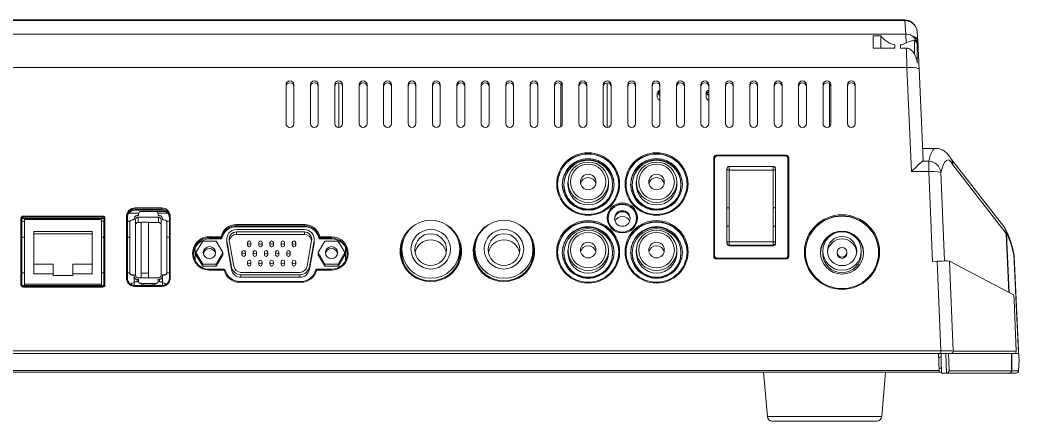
# Model space of a CAD drawing. Header units: millimetres. Extents: x 56 to 1167, y 133 to 726.
# Drawn here: x 962.5 to 1167.1, y 175.2 to 257.3 of the extents above; entities that cross this region are included whole.
import ezdxf

# ---------------------------------------------------------------- set-up
doc = ezdxf.new("R2010")
doc.units = ezdxf.units.MM

msp = doc.modelspace()

# ---------------------------------------------------------------- linework, layer by layer
at = {"color": 7, "linetype": 'Continuous', "lineweight": 15}
for p, q in [((1143.744, 257.186), (790.787, 257.186)), ((1143.736, 257.304), (790.796, 257.304)), ((1143.934, 254.404), (1143.744, 257.186)), ((790.598, 254.404), (1143.934, 254.404)), ((1137.266, 254.068), (1138.818, 254.068)), ((1137.266, 251.529), (1137.266, 254.068)), ((1138.818, 254.068), (1138.818, 251.529)), ((1146.428, 252.103), (1146.238, 254.886)), ((1141.666, 252.204), (1141.666, 251.529)), ((1142.866, 251.529), (1142.866, 252.204)), ((1145.714, 253.27), (1145.714, 250.252)), ((1145.803, 253.516), (1146.241, 253.516)), ((1146.266, 253.44), (1146.266, 253.194)), ((1146.431, 252.042), (1146.428, 252.103)), ((1141.666, 251.529), (1137.266, 251.529)), ((1144.033, 251.529), (1142.866, 251.529)), ((1144.157, 247.542), (790.375, 247.542)), ((1145.093, 226.252), (1144.157, 247.542)), ((1146.654, 247.324), (1147.48, 228.552)), ((1016.966, 244.038), (1016.966, 236.106)), ((1018.566, 236.106), (1018.566, 244.038)), ((1021.966, 244.038), (1021.966, 236.106)), ((1023.566, 236.106), (1023.566, 244.038)), ((1026.966, 244.038), (1026.966, 236.106)), ((1027.766, 244.439), (1027.766, 235.313)), ((1028.566, 236.106), (1028.566, 244.038)), ((1031.966, 244.038), (1031.966, 236.106)), ((1033.566, 236.106), (1033.566, 244.038)), ((1036.966, 244.038), (1036.966, 236.106)), ((1038.566, 236.106), (1038.566, 244.038)), ((1041.966, 244.038), (1041.966, 236.106)), ((1043.566, 236.106), (1043.566, 244.038)), ((1046.966, 244.038), (1046.966, 236.106)), ((1048.566, 236.106), (1048.566, 244.038)), ((1051.966, 244.038), (1051.966, 236.106)), ((1053.566, 236.106), (1053.566, 244.038)), ((1056.966, 244.038), (1056.966, 236.106)), ((1058.566, 236.106), (1058.566, 244.038)), ((1061.966, 244.038), (1061.966, 236.106)), ((1063.566, 236.106), (1063.566, 244.038)), ((1066.966, 244.038), (1066.966, 236.106)), ((1068.566, 236.106), (1068.566, 244.038)), ((1071.966, 244.038), (1071.966, 236.106)), ((1073.266, 244.265), (1073.266, 235.487)), ((1073.566, 236.106), (1073.566, 244.038)), ((1076.966, 244.038), (1076.966, 236.106)), ((1078.566, 236.106), (1078.566, 244.038)), ((1081.966, 244.038), (1081.966, 236.106)), ((1082.766, 244.439), (1082.766, 235.313)), ((1083.566, 236.106), (1083.566, 244.038)), ((1086.966, 244.038), (1086.966, 236.106)), ((1088.566, 236.106), (1088.566, 244.038)), ((1091.966, 244.038), (1091.966, 236.106)), ((1093.566, 236.106), (1093.566, 244.038)), ((1096.966, 244.038), (1096.966, 236.106)), ((1098.566, 236.106), (1098.566, 244.038)), ((1101.966, 244.038), (1101.966, 236.106)), ((1103.566, 236.106), (1103.566, 244.038)), ((1106.966, 244.038), (1106.966, 236.106)), ((1108.566, 236.106), (1108.566, 244.038)), ((1111.966, 244.038), (1111.966, 236.106)), ((1113.566, 236.106), (1113.566, 244.038)), ((1116.966, 244.038), (1116.966, 236.106)), ((1118.566, 236.106), (1118.566, 244.038)), ((1121.966, 244.038), (1121.966, 236.106)), ((1123.566, 236.106), (1123.566, 244.038)), ((1126.966, 244.038), (1126.966, 236.106)), ((1128.266, 244.265), (1128.266, 235.487)), ((1128.566, 236.106), (1128.566, 244.038)), ((1131.966, 244.038), (1131.966, 236.106)), ((1133.566, 236.106), (1133.566, 244.038)), ((1093.016, 242.316), (1093.016, 241.525)), ((1093.266, 242.748), (1093.266, 242.203)), ((1103.016, 242.316), (1103.016, 241.525)), ((1103.266, 242.748), (1103.266, 242.203)), ((1119.441, 229.597), (1105.091, 229.597)), ((1105.266, 229.456), (1119.266, 229.456)), ((1150.054, 231.018), (1147.372, 231.018)), ((1104.591, 229.101), (1104.591, 208.876)), ((1104.766, 209.032), (1104.766, 228.961)), ((1116.766, 227.322), (1107.766, 227.322)), ((1119.766, 228.961), (1119.766, 209.032)), ((1119.941, 208.876), (1119.941, 229.101)), ((1147.348, 228.371), (1148.615, 228.371)), ((1148.615, 226.252), (1148.615, 228.371)), ((1163.982, 215.023), (1153.063, 229.035)), ((1164.504, 213.607), (1153.581, 227.624)), ((1107.266, 218.817), (1107.266, 226.822)), ((1107.766, 226.586), (1107.766, 218.823)), ((1116.766, 226.586), (1107.766, 226.586)), ((1116.766, 218.823), (1116.766, 226.586)), ((1117.266, 226.822), (1117.266, 218.817)), ((1148.615, 226.252), (1145.093, 226.252)), ((1149.371, 207.864), (1148.615, 226.252)), ((1073.862, 223.562), (1073.862, 223.432)), ((1074.712, 224.085), (1074.712, 223.562)), ((1083.012, 223.562), (1083.012, 224.085)), ((1083.862, 223.432), (1083.862, 223.562)), ((1087.862, 223.562), (1087.862, 223.432)), ((1088.712, 224.085), (1088.712, 223.562)), ((1097.012, 223.562), (1097.012, 224.085)), ((1097.862, 223.432), (1097.862, 223.562)), ((963.076, 217.15), (979.456, 217.15)), ((963.076, 217.15), (963.076, 216.925)), ((979.456, 217.15), (979.456, 216.925)), ((984.266, 204.498), (984.266, 217.05)), ((984.466, 217.023), (984.466, 204.472)), ((984.794, 217.734), (986.783, 217.734)), ((986.042, 218.812), (991.49, 218.812)), ((986.042, 218.587), (986.042, 218.812)), ((986.042, 218.343), (986.042, 218.587)), ((991.49, 218.587), (986.042, 218.587)), ((986.042, 218.343), (991.49, 218.343)), ((986.766, 217.255), (986.466, 217.255)), ((990.866, 216.956), (986.666, 216.956)), ((986.666, 215.849), (986.666, 216.956)), ((986.766, 217.603), (986.766, 217.255)), ((990.266, 218.101), (987.266, 218.101)), ((992.36, 218.083), (990.401, 218.083)), ((990.748, 217.734), (992.738, 217.734)), ((990.766, 217.255), (990.766, 217.603)), ((991.066, 217.255), (990.766, 217.255)), ((990.866, 215.849), (990.866, 216.956)), ((991.49, 218.587), (991.49, 218.812)), ((991.49, 218.343), (991.49, 218.587)), ((993.066, 204.472), (993.066, 217.023)), ((993.266, 217.05), (993.266, 204.498)), ((1107.266, 218.817), (1107.266, 214.952)), ((1117.266, 218.817), (1117.266, 214.952)), ((962.676, 203.008), (962.676, 216.753)), ((962.876, 216.727), (962.876, 202.982)), ((963.376, 216.143), (962.876, 216.143)), ((979.456, 216.925), (963.076, 216.925)), ((963.076, 216.681), (963.076, 216.925)), ((963.076, 216.681), (979.456, 216.681)), ((963.376, 216.463), (963.376, 203.214)), ((963.376, 216.463), (979.156, 216.463)), ((979.156, 216.463), (979.156, 203.214)), ((979.656, 216.143), (979.156, 216.143)), ((979.456, 216.681), (979.456, 216.925)), ((979.656, 202.982), (979.656, 216.727)), ((979.856, 216.753), (979.856, 203.008)), ((985.054, 216.143), (984.466, 216.143)), ((984.966, 215.86), (984.966, 205.599)), ((985.866, 216.358), (985.466, 216.358)), ((985.866, 216.657), (985.866, 216.358)), ((986.166, 216.458), (986.166, 205.001)), ((987.266, 215.849), (986.666, 215.849)), ((988.766, 215.899), (987.266, 215.899)), ((987.266, 215.899), (987.266, 205.439)), ((988.766, 205.439), (988.766, 215.899)), ((990.866, 215.849), (988.766, 215.849)), ((991.366, 205.001), (991.366, 216.458)), ((991.666, 216.358), (991.666, 216.657)), ((992.066, 216.358), (991.666, 216.358)), ((993.066, 216.143), (992.477, 216.143)), ((992.566, 205.599), (992.566, 215.86)), ((1006.771, 215.413), (1020.771, 215.413)), ((1006.771, 215.413), (1006.771, 215.188)), ((1006.771, 214.971), (1006.771, 215.188)), ((1020.771, 215.188), (1006.771, 215.188)), ((1020.771, 214.971), (1006.771, 214.971)), ((1020.771, 215.413), (1020.771, 215.188)), ((1020.771, 214.971), (1020.771, 215.188)), ((1050.226, 215.101), (1050.192, 215.101)), ((1050.321, 215.001), (1050.365, 215.001)), ((1107.266, 211.663), (1107.266, 214.952)), ((1107.766, 215.075), (1107.766, 211.886)), ((1116.766, 211.886), (1116.766, 215.075)), ((1117.266, 214.952), (1117.266, 211.663)), ((1164.084, 214.832), (1163.994, 214.978)), ((977.241, 213.972), (965.291, 213.972)), ((965.291, 213.972), (965.291, 205.306)), ((977.241, 213.537), (965.291, 213.537)), ((977.241, 205.306), (977.241, 213.972)), ((1001.271, 212.932), (1003.648, 212.932)), ((1001.271, 212.707), (1001.271, 212.932)), ((1003.648, 212.707), (1003.648, 212.932)), ((1003.844, 212.637), (1003.844, 212.862)), ((1020.731, 214.399), (1006.811, 214.399)), ((1020.731, 213.9), (1006.811, 213.9)), ((1006.811, 213.9), (1006.811, 213.377)), ((1020.731, 213.377), (1006.811, 213.377)), ((1020.731, 213.9), (1020.731, 213.377)), ((1023.698, 212.637), (1023.698, 212.862)), ((1023.893, 212.932), (1026.271, 212.932)), ((1023.893, 212.932), (1023.893, 212.707)), ((1026.271, 212.932), (1026.271, 212.707)), ((1165.035, 201.52), (1164.504, 213.607)), ((1164.559, 213.531), (1165.088, 201.492)), ((962.876, 212.831), (963.376, 212.831)), ((963.376, 212.828), (962.876, 212.828)), ((979.156, 212.831), (979.656, 212.831)), ((979.656, 212.828), (979.156, 212.828)), ((984.466, 212.831), (984.966, 212.831)), ((984.966, 212.828), (984.466, 212.828)), ((992.566, 212.831), (993.066, 212.831)), ((993.066, 212.828), (992.566, 212.828)), ((999.896, 212.034), (998.521, 209.662)), ((1002.646, 212.034), (999.896, 212.034)), ((1001.271, 212.481), (1001.271, 212.707)), ((1003.648, 212.707), (1001.271, 212.707)), ((1003.648, 212.481), (1001.271, 212.481)), ((1004.021, 209.662), (1002.646, 212.034)), ((1003.648, 212.481), (1003.648, 212.707)), ((1004.811, 212.406), (1004.811, 211.883)), ((1004.811, 211.883), (1004.841, 211.537)), ((1004.841, 212.06), (1005.776, 206.78)), ((1004.841, 212.06), (1004.841, 211.537)), ((1004.841, 211.537), (1005.776, 206.257)), ((1005.334, 212.147), (1006.268, 206.867)), ((1009.091, 211.721), (1009.091, 211.216)), ((1009.791, 211.216), (1009.791, 211.721)), ((1011.381, 211.721), (1011.381, 211.216)), ((1012.081, 211.216), (1012.081, 211.721)), ((1013.671, 211.721), (1013.671, 211.216)), ((1014.371, 211.216), (1014.371, 211.721)), ((1015.961, 211.721), (1015.961, 211.216)), ((1016.661, 211.216), (1016.661, 211.721)), ((1018.251, 211.721), (1018.251, 211.216)), ((1018.951, 211.216), (1018.951, 211.721)), ((1021.274, 206.867), (1022.208, 212.147)), ((1021.766, 206.78), (1022.7, 212.06)), ((1021.766, 206.257), (1022.7, 211.537)), ((1022.7, 212.06), (1022.7, 211.537)), ((1022.7, 211.537), (1022.731, 211.883)), ((1022.731, 211.883), (1022.731, 212.406)), ((1024.896, 212.034), (1023.521, 209.662)), ((1026.271, 212.707), (1023.893, 212.707)), ((1023.893, 212.481), (1023.893, 212.707)), ((1026.271, 212.481), (1023.893, 212.481)), ((1027.646, 212.034), (1024.896, 212.034)), ((1026.271, 212.481), (1026.271, 212.707)), ((1029.021, 209.662), (1027.646, 212.034)), ((1107.266, 211.561), (1107.266, 211.663)), ((1107.766, 211.886), (1116.766, 211.886)), ((1107.766, 211.886), (1107.766, 211.167)), ((1116.766, 211.167), (1107.766, 211.167)), ((1107.766, 211.167), (1107.766, 211.065)), ((1107.766, 211.065), (1116.766, 211.065)), ((1116.766, 211.167), (1116.766, 211.886)), ((1116.766, 211.065), (1116.766, 211.167)), ((1117.266, 211.663), (1117.266, 211.561)), ((998.371, 210.705), (998.371, 208.027)), ((998.521, 209.662), (999.896, 207.289)), ((998.521, 209.662), (998.521, 209.243)), ((998.521, 209.243), (999.896, 206.871)), ((1002.646, 207.289), (1004.021, 209.662)), ((1002.646, 206.871), (1004.021, 209.243)), ((1004.021, 209.662), (1004.021, 209.243)), ((1007.946, 209.749), (1007.946, 209.243)), ((1008.646, 209.243), (1008.646, 209.749)), ((1010.236, 209.749), (1010.236, 209.243)), ((1010.936, 209.243), (1010.936, 209.749)), ((1012.526, 209.749), (1012.526, 209.243)), ((1013.226, 209.243), (1013.226, 209.749)), ((1014.816, 209.749), (1014.816, 209.243)), ((1015.516, 209.243), (1015.516, 209.749)), ((1017.106, 209.749), (1017.106, 209.243)), ((1017.806, 209.243), (1017.806, 209.749)), ((1023.521, 209.662), (1024.896, 207.289)), ((1023.521, 209.662), (1023.521, 209.243)), ((1023.521, 209.243), (1024.896, 206.871)), ((1027.646, 207.289), (1029.021, 209.662)), ((1027.646, 206.871), (1029.021, 209.243)), ((1029.021, 209.662), (1029.021, 209.243)), ((1029.171, 208.027), (1029.171, 210.705)), ((1040.662, 210.366), (1040.662, 209.591)), ((1052.562, 209.591), (1052.562, 210.366)), ((1055.662, 210.366), (1055.662, 209.591)), ((1067.562, 209.591), (1067.562, 210.366)), ((1073.862, 209.616), (1073.862, 209.485)), ((1074.712, 210.138), (1074.712, 209.616)), ((1083.012, 209.616), (1083.012, 210.138)), ((1083.862, 209.485), (1083.862, 209.616)), ((1087.862, 209.616), (1087.862, 209.485)), ((1088.712, 210.138), (1088.712, 209.616)), ((1097.012, 209.616), (1097.012, 210.138)), ((1097.862, 209.485), (1097.862, 209.616)), ((1104.766, 208.837), (1104.766, 209.032)), ((1119.766, 209.032), (1119.766, 208.837)), ((1126.912, 209.993), (1126.912, 209.496)), ((1129.862, 209.749), (1129.862, 209.496)), ((1131.862, 209.496), (1131.862, 209.749)), ((1134.812, 209.496), (1134.812, 209.993)), ((1167.019, 188.988), (1166.07, 209.292)), ((1167.098, 188.166), (1166.129, 208.913)), ((969.266, 207.297), (965.291, 207.297)), ((969.266, 205.306), (969.266, 207.297)), ((977.241, 207.297), (973.266, 207.297)), ((973.266, 207.297), (973.266, 205.306)), ((999.896, 207.289), (1002.646, 207.289)), ((999.896, 207.289), (999.896, 206.871)), ((999.896, 206.871), (1002.646, 206.871)), ((1002.646, 207.289), (1002.646, 206.871)), ((1005.776, 206.78), (1005.776, 206.257)), ((1009.091, 207.776), (1009.091, 207.271)), ((1009.791, 207.271), (1009.791, 207.776)), ((1011.381, 207.776), (1011.381, 207.271)), ((1012.081, 207.271), (1012.081, 207.776)), ((1013.671, 207.776), (1013.671, 207.271)), ((1014.371, 207.271), (1014.371, 207.776)), ((1015.961, 207.776), (1015.961, 207.271)), ((1016.661, 207.271), (1016.661, 207.776)), ((1018.251, 207.776), (1018.251, 207.271)), ((1018.951, 207.271), (1018.951, 207.776)), ((1021.766, 206.78), (1021.766, 206.257)), ((1024.896, 207.289), (1027.646, 207.289)), ((1024.896, 207.289), (1024.896, 206.871)), ((1024.896, 206.871), (1027.646, 206.871)), ((1027.646, 207.289), (1027.646, 206.871)), ((1105.091, 208.38), (1119.441, 208.38)), ((1119.266, 208.537), (1105.266, 208.537)), ((1150.373, 207.911), (1149.371, 207.864)), ((1151.127, 189.554), (1150.373, 207.911)), ((1152.855, 207.939), (1153.612, 189.513)), ((1165.989, 201.017), (1152.855, 207.939)), ((963.376, 205.507), (962.876, 205.507)), ((965.291, 205.306), (969.266, 205.306)), ((969.266, 205.306), (969.266, 205.007)), ((969.266, 205.007), (973.266, 205.007)), ((973.266, 205.007), (973.266, 205.306)), ((973.266, 205.306), (977.241, 205.306)), ((979.656, 205.507), (979.156, 205.507)), ((984.967, 205.507), (984.466, 205.507)), ((984.966, 205.547), (984.966, 205.599)), ((985.466, 205.101), (985.866, 205.101)), ((985.466, 205.101), (985.466, 205.049)), ((985.466, 205.049), (985.866, 205.049)), ((985.866, 205.101), (985.866, 204.802)), ((985.866, 203.716), (985.866, 204.802)), ((987.266, 205.439), (987.266, 204.503)), ((987.266, 205.439), (988.766, 205.439)), ((988.766, 205.439), (988.766, 204.503)), ((991.666, 204.802), (991.666, 205.101)), ((991.666, 205.101), (992.066, 205.101)), ((991.666, 205.049), (992.066, 205.049)), ((991.666, 204.802), (991.666, 203.716)), ((992.066, 205.049), (992.066, 205.101)), ((993.066, 205.507), (992.564, 205.507)), ((992.566, 205.599), (992.566, 205.547)), ((1004.324, 206.258), (1001.271, 206.258)), ((1004.324, 206.085), (1001.271, 206.085)), ((1007.745, 205.632), (1019.796, 205.632)), ((1007.745, 205.134), (1019.796, 205.134)), ((1007.745, 205.134), (1007.745, 204.611)), ((1019.796, 205.134), (1019.796, 204.611)), ((1026.271, 206.258), (1023.218, 206.258)), ((1026.271, 206.085), (1023.218, 206.085)), ((962.879, 202.949), (979.653, 202.949)), ((979.456, 202.785), (963.076, 202.785)), ((979.456, 202.611), (963.076, 202.611)), ((963.376, 202.949), (963.376, 203.214)), ((963.376, 203.214), (979.156, 203.214)), ((979.156, 203.214), (979.156, 202.949)), ((985.341, 203.071), (985.341, 203.402)), ((985.687, 202.949), (991.845, 202.949)), ((985.866, 202.949), (985.866, 203.716)), ((986.466, 203.716), (985.866, 203.716)), ((991.49, 202.909), (986.042, 202.909)), ((991.49, 202.735), (986.042, 202.735)), ((986.466, 204.204), (986.766, 204.204)), ((986.466, 204.204), (986.466, 203.716)), ((986.774, 203.716), (986.466, 203.716)), ((986.666, 204.503), (990.866, 204.503)), ((986.766, 204.204), (986.766, 203.856)), ((986.766, 203.804), (986.766, 203.856)), ((987.266, 203.358), (990.266, 203.358)), ((987.266, 203.358), (987.266, 203.305)), ((987.266, 203.305), (990.266, 203.305)), ((987.416, 203.305), (987.416, 202.949)), ((990.116, 202.949), (990.116, 203.305)), ((990.266, 203.305), (990.266, 203.358)), ((991.066, 203.716), (990.758, 203.716)), ((990.766, 204.204), (991.066, 204.204)), ((990.766, 203.856), (990.766, 204.204)), ((990.766, 203.856), (990.766, 203.804)), ((991.066, 203.716), (991.066, 204.204)), ((991.666, 203.716), (991.066, 203.716)), ((991.666, 202.949), (991.666, 203.716)), ((992.191, 203.071), (992.191, 203.402)), ((1020.096, 203.777), (1007.446, 203.777)), ((1020.096, 203.604), (1007.446, 203.604)), ((1007.745, 204.611), (1019.796, 204.611)), ((1166.561, 189.513), (1166.104, 199.935)), ((783.405, 189.554), (1151.127, 189.554)), ((1151.127, 188.988), (783.405, 188.988)), ((1150.757, 185.553), (1150.621, 188.988)), ((1150.679, 188.988), (1150.69, 188.708)), ((1151.127, 188.988), (1151.127, 189.554)), ((1152.556, 188.988), (1151.127, 188.988)), ((1151.166, 187.493), (1151.166, 188.988)), ((1152.288, 184.989), (1152.14, 188.988)), ((1152.556, 188.988), (1152.649, 188.988)), ((1152.649, 188.988), (1165.586, 188.988)), ((1152.649, 188.988), (1152.778, 185.488)), ((1166.237, 189.021), (1153.29, 189.021)), ((1153.612, 189.513), (1166.561, 189.513)), ((1165.586, 188.988), (1165.567, 185.488)), ((1166.237, 189.021), (1165.586, 188.988)), ((1165.586, 188.988), (1165.634, 188.988)), ((1165.615, 185.488), (1165.634, 188.988)), ((1165.634, 188.988), (1165.637, 188.988)), ((1165.637, 188.991), (1165.637, 188.988)), ((1165.637, 188.988), (1167.019, 188.988)), ((1151.166, 188.234), (1150.687, 188.268)), ((1151.166, 187.493), (1151.258, 184.988)), ((1167.031, 185.488), (1167.117, 187.716)), ((1167.032, 185.469), (1167.117, 187.691)), ((1150.798, 185.188), (783.768, 185.188)), ((783.808, 185.553), (1150.757, 185.553)), ((1114.783, 185.188), (1115.578, 176.101)), ((1138.988, 176.101), (1139.783, 185.188)), ((1150.792, 185.988), (1151.221, 185.988)), ((1151.251, 185.188), (1150.798, 185.188)), ((1152.26, 184.988), (1151.258, 184.988)), ((1165.065, 184.988), (1152.26, 184.988)), ((1152.778, 185.488), (1165.567, 185.488)), ((1165.065, 184.988), (1165.113, 184.988)), ((1166.532, 184.988), (1165.113, 184.988)), ((1165.615, 185.488), (1167.031, 185.488)), ((1137.992, 175.188), (1116.574, 175.188))]:
    msp.add_line(p, q, dxfattribs=at)
at = {"color": 8, "linetype": 'Continuous', "lineweight": 15}
for p, q in [((1105.091, 229.425), (1105.091, 229.597)), ((1119.441, 229.425), (1119.441, 229.597)), ((1107.766, 227.322), (1107.766, 226.586)), ((1116.766, 226.586), (1116.766, 227.322)), ((1151.107, 226.049), (1151.851, 207.962)), ((1166.046, 208.909), (1166.07, 209.292)), ((1105.266, 208.537), (1105.266, 208.38)), ((1119.266, 208.38), (1119.266, 208.537)), ((1001.271, 206.258), (1001.271, 206.085)), ((1004.324, 206.258), (1004.324, 206.085)), ((1023.218, 206.085), (1023.218, 206.258)), ((1026.271, 206.085), (1026.271, 206.258)), ((963.076, 202.785), (963.076, 202.611)), ((979.456, 202.785), (979.456, 202.611)), ((986.042, 202.735), (986.042, 202.909)), ((987.866, 202.949), (987.866, 203.305)), ((989.666, 202.949), (989.666, 203.305)), ((991.49, 202.735), (991.49, 202.909)), ((1007.446, 203.777), (1007.446, 203.604)), ((1020.096, 203.777), (1020.096, 203.604)), ((1167.031, 185.488), (1167.032, 185.469)), ((1115.578, 176.101), (1116.471, 176.101)), ((1116.471, 176.101), (1138.988, 176.101))]:
    msp.add_line(p, q, dxfattribs=at)
at = {"color": 7, "linetype": 'Continuous', "lineweight": 15, "flags": 128}
for points in [[(1107.266, 226.822), (1107.275, 226.776), (1107.304, 226.732), (1107.35, 226.691), (1107.412, 226.655), (1107.488, 226.626), (1107.575, 226.604), (1107.668, 226.59), (1107.766, 226.586)], [(1116.766, 226.586), (1116.863, 226.59), (1116.957, 226.604), (1117.044, 226.626), (1117.119, 226.655), (1117.182, 226.691), (1117.228, 226.732), (1117.256, 226.776), (1117.266, 226.822)], [(1107.266, 211.663), (1107.275, 211.706), (1107.304, 211.748), (1107.35, 211.787), (1107.412, 211.821), (1107.488, 211.848), (1107.575, 211.869), (1107.668, 211.882), (1107.766, 211.886)], [(1116.766, 211.886), (1116.863, 211.882), (1116.957, 211.869), (1117.044, 211.848), (1117.119, 211.821), (1117.182, 211.787), (1117.228, 211.748), (1117.256, 211.706), (1117.266, 211.663)], [(1040.662, 209.591), (1040.785, 208.395), (1041.094, 207.374)], [(1052.131, 207.374), (1052.44, 208.395), (1052.562, 209.591)], [(1055.662, 209.591), (1055.785, 208.395), (1056.094, 207.374)], [(1067.131, 207.374), (1067.44, 208.395), (1067.562, 209.591)], [(1166.005, 209.77), (1166.011, 209.745), (1166.07, 209.292)]]:
    msp.add_lwpolyline(points, dxfattribs=at)
at = {"color": 7, "linetype": 'Continuous', "lineweight": 15}
for centre, radius in [((1078.859, 223.64), 5.293), ((1078.876, 223.566), 4.987), ((1078.873, 224.082), 4.139), ((1078.871, 224.132), 3.641), ((1092.859, 223.64), 5.293), ((1092.876, 223.566), 4.987), ((1092.873, 224.082), 4.139), ((1092.871, 224.132), 3.641), ((1078.866, 224.13), 1.596), ((1092.866, 224.13), 1.596), ((1085.861, 216.658), 1.598), ((1046.616, 210.351), 5.943), ((1061.616, 210.351), 5.943), ((1078.859, 209.694), 5.293), ((1092.859, 209.694), 5.293), ((1046.609, 210.356), 4.045), ((1046.615, 210.288), 3.246), ((1061.609, 210.356), 4.045), ((1061.615, 210.288), 3.246), ((1078.876, 209.619), 4.987), ((1078.873, 210.135), 4.139), ((1078.871, 210.185), 3.641), ((1092.876, 209.619), 4.987), ((1092.873, 210.135), 4.139), ((1092.871, 210.185), 3.641), ((1130.859, 209.669), 4.396), ((1130.873, 209.996), 3.94), ((1130.871, 209.995), 2.991), ((1001.274, 209.663), 1.247), ((1009.442, 211.722), 0.349), ((1011.732, 211.722), 0.349), ((1014.022, 211.722), 0.349), ((1016.312, 211.722), 0.349), ((1018.602, 211.722), 0.349), ((1026.274, 209.663), 1.247), ((1078.866, 210.184), 1.596), ((1092.866, 210.184), 1.596), ((1008.297, 209.749), 0.349), ((1010.587, 209.749), 0.349), ((1012.877, 209.749), 0.349), ((1015.167, 209.749), 0.349), ((1017.457, 209.749), 0.349), ((1009.44, 207.776), 0.349), ((1011.73, 207.776), 0.349), ((1014.02, 207.776), 0.349), ((1016.31, 207.776), 0.349), ((1018.6, 207.776), 0.349)]:
    msp.add_circle(centre, radius, dxfattribs=at)
at = {"color": 8, "linetype": 'Continuous', "lineweight": 15}
for centre, radius, start, end in [((1143.762, 254.704), 2.483, 4.20347, 90.41759), ((1143.99, 251.937), 2.444, 3.9007, 21.35978), ((1130.862, 209.752), 1, 180.17605, 359.82395)]:
    msp.add_arc(centre, radius, start, end, dxfattribs=at)
at = {"color": 7, "linetype": 'Continuous', "lineweight": 15}
for centre, radius, start, end in [((1143.941, 251.892), 2.512, 47.23682, 90.15257), ((1144.985, 242.614), 4.996, 70.48894, 99.54882), ((1017.766, 244.032), 0.8, 0.39612, 179.60388), ((1017.766, 243.641), 0.8, 0.39621, 179.60379), ((1022.766, 244.032), 0.8, 0.39612, 179.60388), ((1022.766, 243.641), 0.8, 0.39621, 179.60379), ((1027.766, 244.032), 0.8, 0.39595, 179.60405), ((1027.766, 243.641), 0.8, 0.39604, 179.60396), ((1032.766, 244.032), 0.8, 0.39595, 179.60405), ((1032.766, 243.641), 0.8, 0.39604, 179.60396), ((1037.766, 244.032), 0.8, 0.39595, 179.60405), ((1037.766, 243.641), 0.8, 0.39604, 179.60396), ((1042.766, 244.032), 0.8, 0.39629, 179.60371), ((1042.766, 243.641), 0.8, 0.39638, 179.60362), ((1047.766, 244.032), 0.8, 0.39595, 179.60405), ((1047.766, 243.641), 0.8, 0.39604, 179.60396), ((1052.766, 244.032), 0.8, 0.39595, 179.60405), ((1052.766, 243.641), 0.8, 0.39604, 179.60396), ((1057.766, 244.032), 0.8, 0.39629, 179.60371), ((1057.766, 243.641), 0.8, 0.39638, 179.60362), ((1062.766, 244.032), 0.8, 0.39595, 179.60405), ((1062.766, 243.641), 0.8, 0.39604, 179.60396), ((1067.766, 244.032), 0.8, 0.39629, 179.60371), ((1067.766, 243.641), 0.8, 0.39638, 179.60362), ((1072.766, 244.032), 0.8, 0.39595, 179.60405), ((1072.766, 243.641), 0.8, 0.39604, 179.60396), ((1077.766, 244.032), 0.8, 0.39595, 179.60405), ((1077.766, 243.641), 0.8, 0.39604, 179.60396), ((1082.766, 244.032), 0.8, 0.39629, 179.60371), ((1082.766, 243.641), 0.8, 0.39638, 179.60362), ((1087.766, 244.032), 0.8, 0.39595, 179.60405), ((1087.766, 243.641), 0.8, 0.39604, 179.60396), ((1092.766, 244.032), 0.8, 0.39629, 179.60371), ((1092.766, 243.641), 0.8, 0.39638, 179.60362), ((1097.766, 244.032), 0.8, 0.39595, 179.60405), ((1097.766, 243.641), 0.8, 0.39604, 179.60396), ((1102.766, 244.032), 0.8, 0.39595, 179.60405), ((1102.766, 243.641), 0.8, 0.39604, 179.60396), ((1107.766, 244.032), 0.8, 0.39595, 179.60405), ((1107.766, 243.641), 0.8, 0.39604, 179.60396), ((1112.766, 244.032), 0.8, 0.39595, 179.60405), ((1112.766, 243.641), 0.8, 0.39604, 179.60396), ((1117.766, 244.032), 0.8, 0.39595, 179.60405), ((1117.766, 243.641), 0.8, 0.39604, 179.60396), ((1122.766, 244.032), 0.8, 0.39595, 179.60405), ((1122.766, 243.641), 0.8, 0.39604, 179.60396), ((1127.766, 244.032), 0.8, 0.39595, 179.60405), ((1127.766, 243.641), 0.8, 0.39604, 179.60396), ((1132.766, 244.032), 0.8, 0.39595, 179.60405), ((1132.766, 243.641), 0.8, 0.39604, 179.60396), ((1093.776, 242.101), 0.521, 113.84507, 168.65616), ((1093.776, 242.306), 0.521, 191.34384, 246.15493), ((1103.776, 242.101), 0.521, 113.84628, 168.65772), ((1103.776, 242.306), 0.521, 191.34228, 246.15372), ((1017.766, 236.112), 0.8, 180.39621, 359.60379), ((1022.766, 236.112), 0.8, 180.39621, 359.60379), ((1027.766, 236.112), 0.8, 180.39604, 359.60396), ((1032.766, 236.112), 0.8, 180.39604, 359.60396), ((1037.766, 236.112), 0.8, 180.39604, 359.60396), ((1042.766, 236.112), 0.8, 180.39638, 359.60362), ((1047.766, 236.112), 0.8, 180.39604, 359.60396), ((1052.766, 236.112), 0.8, 180.39604, 359.60396), ((1057.766, 236.112), 0.8, 180.39638, 359.60362), ((1062.766, 236.112), 0.8, 180.39604, 359.60396), ((1067.766, 236.112), 0.8, 180.39638, 359.60362), ((1072.766, 236.112), 0.8, 180.39604, 359.60396), ((1077.766, 236.112), 0.8, 180.39604, 359.60396), ((1082.766, 236.112), 0.8, 180.39638, 359.60362), ((1087.766, 236.112), 0.8, 180.39604, 359.60396), ((1092.766, 236.112), 0.8, 180.39638, 359.60362), ((1097.766, 236.112), 0.8, 180.39604, 359.60396), ((1102.766, 236.112), 0.8, 180.39604, 359.60396), ((1107.766, 236.112), 0.8, 180.39604, 359.60396), ((1112.766, 236.112), 0.8, 180.39604, 359.60396), ((1117.766, 236.112), 0.8, 180.39604, 359.60396), ((1122.766, 236.112), 0.8, 180.39604, 359.60396), ((1127.766, 236.112), 0.8, 180.39604, 359.60396), ((1132.766, 236.112), 0.8, 180.39604, 359.60396), ((1078.862, 223.61), 6.25, 0.15556, 179.84444), ((1092.862, 223.61), 6.25, 0.15547, 179.84453), ((1105.089, 229.099), 0.498, 89.75481, 179.75345), ((1105.089, 228.923), 0.498, 91.06428, 179.7577), ((1105.264, 228.958), 0.498, 89.75595, 179.75274), ((1119.268, 228.958), 0.498, 0.24727, 90.24575), ((1119.443, 229.099), 0.498, 0.24727, 90.24618), ((1119.443, 228.923), 0.498, 0.24305, 88.93497), ((1107.766, 226.822), 0.5, 90, 180), ((1116.766, 226.822), 0.5, 0, 90), ((1148.607, 225.864), 2.507, 4.25061, 89.80484), ((1149.406, 220.556), 5.751, 72.7892, 97.89933), ((1078.862, 223.446), 5, 180.17183, 359.82817), ((1078.862, 223.574), 4.15, 180.1632, 359.8368), ((1078.862, 223.425), 1.601, 12.80551, 167.19449), ((1092.862, 223.446), 5, 180.17178, 359.82822), ((1092.862, 223.574), 4.15, 180.16316, 359.83684), ((1092.862, 223.425), 1.601, 12.80531, 167.19469), ((1085.862, 216.646), 2.9, 0.1593, 179.8407), ((984.315, 216.647), 0.406, 68.16819, 96.95882), ((986.465, 216.656), 0.599, 89.89096, 179.89056), ((986.665, 216.457), 0.499, 89.89122, 179.89023), ((987.265, 217.602), 0.499, 89.89104, 179.89062), ((990.267, 217.602), 0.499, 0.10926, 90.10909), ((990.867, 216.457), 0.499, 0.10956, 90.10879), ((991.067, 216.656), 0.599, 0.10937, 90.10894), ((993.217, 216.647), 0.406, 83.04118, 111.83181), ((1085.862, 216.453), 1.6, 3.69209, 176.30791), ((1085.862, 215.492), 1.602, 21.39203, 158.60797), ((1107.641, 208.816), 10.008, 89.28438, 92.14734), ((1116.891, 208.815), 10.009, 87.85277, 90.71555), ((1130.862, 209.635), 7.5, 0.16612, 179.83388), ((962.725, 216.35), 0.406, 68.16839, 96.95865), ((979.807, 216.35), 0.406, 83.04111, 111.83189), ((985.465, 215.859), 0.499, 89.89113, 179.89032), ((986.665, 215.35), 0.499, 89.89113, 179.89032), ((990.867, 215.35), 0.499, 0.10947, 90.10888), ((992.067, 215.859), 0.499, 0.10947, 90.10888), ((1006.767, 211.974), 2.997, 89.92237, 167.22891), ((1020.775, 211.974), 2.997, 12.77112, 90.0776), ((1078.862, 209.663), 6.25, 0.15555, 179.84445), ((1092.862, 209.663), 6.25, 0.15547, 179.84453), ((1107.648, 214.476), 0.611, 78.91521, 128.80465), ((1116.883, 214.476), 0.611, 51.19699, 101.08395), ((1003.6, 212.487), 0.447, 56.95346, 83.74402), ((1003.649, 212.907), 0.2, 269.92163, 347.2296), ((1006.806, 212.404), 1.995, 89.86548, 189.9193), ((1006.807, 212.404), 1.496, 89.86546, 189.91936), ((1006.808, 211.88), 1.498, 89.89273, 169.81516), ((1020.736, 212.404), 1.995, 350.0805, 90.13461), ((1020.734, 212.404), 1.496, 350.08064, 90.13454), ((1020.733, 211.879), 1.499, 10.21359, 90.07853), ((1023.942, 212.487), 0.447, 96.25531, 123.04721), ((1023.893, 212.907), 0.2, 192.7704, 270.07837), ((1001.263, 209.239), 3.242, 89.86268, 177.80022), ((1003.649, 212.681), 0.2, 269.92239, 347.22884), ((1009.441, 211.217), 0.35, 180.14678, 359.85322), ((1011.731, 211.217), 0.35, 180.1467, 359.8533), ((1014.021, 211.217), 0.35, 180.1467, 359.8533), ((1016.311, 211.217), 0.35, 180.17564, 359.82436), ((1018.601, 211.217), 0.35, 180.17583, 359.82417), ((1023.893, 212.681), 0.2, 192.77116, 270.07761), ((1026.277, 209.236), 3.244, 2.23461, 90.10245), ((1046.606, 209.052), 3.245, 89.89226, 168.87473), ((1046.618, 209.051), 3.246, 11.1404, 90.09261), ((1061.606, 209.052), 3.245, 89.89226, 168.87473), ((1061.618, 209.051), 3.246, 11.1404, 90.09261), ((1078.862, 209.479), 1.601, 12.80551, 167.19449), ((1092.862, 209.479), 1.601, 12.80531, 167.19469), ((1107.764, 211.665), 0.498, 180.24738, 270.24414), ((1107.764, 211.563), 0.498, 180.24726, 270.24427), ((1116.768, 211.665), 0.498, 269.75587, 359.75089), ((1116.768, 211.563), 0.498, 269.75575, 359.75101), ((1130.862, 209.486), 3.001, 4.93237, 175.06763), ((1001.271, 209.239), 1.251, 9.8436, 170.1564), ((1008.296, 209.244), 0.35, 180.1466, 359.8534), ((1010.586, 209.244), 0.35, 180.14597, 359.85403), ((1012.876, 209.244), 0.35, 180.14668, 359.85332), ((1015.166, 209.244), 0.35, 180.14668, 359.85332), ((1017.456, 209.244), 0.35, 180.17562, 359.82438), ((1026.271, 209.239), 1.251, 9.84353, 170.15647), ((1078.862, 209.5), 5, 180.17184, 359.82816), ((1078.862, 209.627), 4.15, 180.1632, 359.8368), ((1092.862, 209.5), 5, 180.17179, 359.82821), ((1092.862, 209.627), 4.15, 180.16316, 359.83684), ((1105.089, 208.878), 0.498, 180.24633, 270.24519), ((1105.264, 209.035), 0.498, 180.24738, 270.24414), ((1105.262, 208.838), 0.496, 180.12833, 247.34435), ((1119.268, 209.035), 0.498, 269.75415, 359.75261), ((1119.443, 208.878), 0.498, 269.75382, 359.75295), ((1119.27, 208.838), 0.496, 292.65379, 359.87094), ((1130.862, 209.507), 3.95, 180.16316, 359.83684), ((1130.862, 209.749), 1, 0, 180), ((1130.862, 209.499), 1, 180.17605, 359.82395), ((1007.742, 207.132), 1.998, 190.13117, 270.08393), ((1007.743, 207.13), 1.498, 190.13104, 270.08402), ((1009.441, 207.272), 0.35, 180.14688, 359.85312), ((1011.731, 207.272), 0.35, 180.1468, 359.8532), ((1014.021, 207.272), 0.35, 180.1468, 359.8532), ((1016.311, 207.272), 0.35, 180.14618, 359.85382), ((1018.601, 207.272), 0.35, 180.14688, 359.85312), ((1019.799, 207.13), 1.498, 269.91612, 349.86882), ((1019.799, 207.132), 1.998, 269.91607, 349.86883), ((985.465, 205.6), 0.499, 180.10951, 270.10904), ((985.465, 205.548), 0.499, 180.10957, 270.10898), ((986.465, 204.803), 0.599, 180.10939, 270.10909), ((986.665, 205.002), 0.499, 180.10968, 270.10887), ((990.867, 205.002), 0.499, 269.89112, 359.89053), ((991.067, 204.803), 0.599, 269.89101, 359.89068), ((992.067, 205.6), 0.499, 269.89096, 359.8907), ((992.067, 205.548), 0.499, 269.89102, 359.89064), ((1004.324, 206.058), 0.2, 12.72938, 90), ((1004.454, 205.725), 0.383, 80.29145, 109.94454), ((1007.742, 206.609), 1.998, 190.13113, 270.08393), ((1019.799, 206.609), 1.998, 269.91607, 349.86887), ((1023.218, 206.058), 0.2, 90, 167.27062), ((1023.087, 205.725), 0.383, 70.05502, 99.70899), ((962.725, 202.605), 0.406, 68.16691, 96.96014), ((979.807, 202.605), 0.406, 83.03962, 111.83337), ((984.315, 204.095), 0.406, 68.16794, 96.95907), ((985.736, 201.908), 1.546, 85.16616, 104.796), ((987.265, 203.857), 0.499, 180.10921, 270.10913), ((987.265, 203.804), 0.499, 180.10938, 270.10896), ((990.267, 203.857), 0.499, 269.89075, 359.89091), ((990.267, 203.804), 0.499, 269.89091, 359.89074), ((991.796, 201.908), 1.546, 75.204, 94.83384), ((993.217, 204.095), 0.406, 83.04093, 111.83206), ((1161.297, 199.973), 4.807, 359.54791, 12.54699), ((1153.113, 189.488), 0.5, 290.76818, 2.85621), ((1166.532, 185.488), 0.499, 270.05737, 0.0579), ((1166.532, 185.488), 0.5, 270, 357.80323), ((1116.574, 176.188), 1, 185, 270), ((1137.992, 176.188), 1, 270, 355)]:
    msp.add_arc(centre, radius, start, end, dxfattribs=at)
at = {"color": 8, "linetype": 'Continuous', "lineweight": 15}
for centre, major_axis, ratio, start_param, end_param in [((1144.062, 247.304), (-0.326, 10), 0.0028509, 6.129876, 6.2829739), ((1155.872, 111.018), (-5.841, 119.999), 0.0623641, 6.2801537, 6.4905967)]:
    msp.add_ellipse(centre, major_axis=major_axis, ratio=ratio, start_param=start_param, end_param=end_param, dxfattribs=at)
at = {"color": 7, "linetype": 'Continuous', "lineweight": 15}
for centre, major_axis, ratio, start_param, end_param in [((1144.167, 246.497), (-0.239, 8), 0.0026138, 5.5815683, 6.1298909), ((1143.847, 253.214), (2.502, 0.045), 0.3651594, 0.2884117, 0.8398014), ((1143.884, 252.668), (-0.129, 2.561), 0.9748641, 4.9694956, 5.0008007), ((1146.665, 246.606), (-0.239, 5.5), 0.0037981, 4.8431235, 6.1298038), ((1144.167, 246.497), (-0.239, 8), 0.0026138, 4.8432105, 5.3924569), ((1158.364, 111.142), (-5.842, 117.499), 0.0636845, 6.1483295, 6.4904659), ((1078.862, 223.454), (5.3, 0), 0.9923894, 1.5707963, 3.1415927), ((1078.862, 223.454), (5.3, 0), 0.9923894, 0, 1.5707963), ((1092.862, 223.454), (5.3, 0), 0.9923894, 1.5707963, 3.1415927), ((1092.862, 223.454), (5.3, 0), 0.9923894, 0, 1.5707963), ((1145.093, 225.926), (2.388, 2.495), 0.0654807, 0.2730281, 1.5024779), ((963.076, 216.753), (0.4, 0), 0.9923894, 1.5707963, 3.1415927), ((979.456, 216.753), (0.4, 0), 0.9923894, 0, 1.5707963), ((986.042, 217.05), (1.776, 0), 0.9923894, 1.5707963, 3.1415927), ((986.042, 217.023), (1.576, 0), 0.9919065, 1.5707963, 3.1415927), ((986.042, 216.779), (1.576, 0), 0.9923894, 1.5707963, 3.1415927), ((991.49, 217.05), (1.776, 0), 0.9923894, 0, 1.5707963), ((991.49, 217.023), (1.576, 0), 0.9919065, 0, 1.5707963), ((991.49, 216.779), (1.576, 0), 0.9923894, 0, 1.5707963), ((1085.862, 216.507), (1.6, 0), 0.9923894, 1.5707963, 3.1415927), ((1085.862, 216.507), (1.6, 0), 0.9923894, 0, 1.5707963), ((963.076, 216.727), (0.2, 0), 0.9885841, 1.5707963, 3.1415927), ((963.076, 216.483), (0.2, 0), 0.9923894, 1.5707963, 3.1415927), ((979.456, 216.727), (0.2, 0), 0.9885841, 0, 1.5707963), ((979.456, 216.483), (0.2, 0), 0.9923894, 0, 1.5707963), ((1006.771, 212.237), (3.2, 0), 0.9923894, 1.5707963, 2.9210594), ((1006.771, 212.211), (3, 0), 0.9921357, 1.5707963, 2.9210594), ((1020.771, 212.237), (3.2, 0), 0.9923894, 0.2205333, 1.5707963), ((1020.771, 212.211), (3, 0), 0.9921357, 0.2205333, 1.5707963), ((1046.612, 209.98), (6.3, 0), 0.9923894, 2.0972792, 7.3274987), ((1061.612, 209.98), (6.3, 0), 0.9923894, 2.0972792, 7.3274987), ((1162.001, 213.498), (2.506, 0), 0.9939053, 0.0436332, 0.6589811), ((1001.271, 209.508), (3.45, 0), 0.9923894, 1.5707963, 4.712389), ((1026.271, 209.508), (3.45, 0), 0.9923894, 4.712389, 7.8539816), ((1078.862, 209.56), (5.3, 0), 0.9923894, 1.5707963, 3.1415927), ((1078.862, 209.56), (5.3, 0), 0.9923894, 0, 1.5707963), ((1092.862, 209.56), (5.3, 0), 0.9923894, 1.5707963, 3.1415927), ((1092.862, 209.56), (5.3, 0), 0.9923894, 0, 1.5707963), ((1130.862, 209.511), (4.4, 0), 0.9923894, 1.9907146, 3.1415927), ((1130.862, 209.511), (4.4, 0), 0.9923894, 0, 1.150878), ((1168.754, 116.499), (-4.847, 97.5), 0.0636845, 5.9680203, 6.1819762), ((1001.271, 209.482), (3.25, 0), 0.9921552, 1.5707963, 4.712389), ((1026.271, 209.482), (3.25, 0), 0.9921552, 4.712389, 7.8539816), ((1046.612, 209.954), (6.1, 0), 0.9922646, 2.7469355, 6.6778424), ((1046.612, 209.709), (6.1, 0), 0.9923894, 2.8608693, 3.1415927), ((1046.612, 209.709), (6.1, 0), 0.9923894, 0, 0.2807233), ((1061.612, 209.954), (6.1, 0), 0.9922646, 2.7469355, 6.6778424), ((1061.612, 209.709), (6.1, 0), 0.9923894, 2.8522853, 3.1415927), ((1061.612, 209.709), (6.1, 0), 0.9923894, 0, 0.2872861), ((1150.363, 207.816), (2.497, 0.118), 0.0377328, 0.064001, 1.5652098), ((1007.446, 206.779), (3.2, 0), 0.9923894, 3.3621259, 4.712389), ((1007.446, 206.753), (3, 0), 0.9921357, 3.3621259, 4.712389), ((1020.096, 206.753), (3, 0), 0.9921357, 4.712389, 6.062652), ((1020.096, 206.779), (3.2, 0), 0.9923894, 4.712389, 6.062652), ((963.076, 203.008), (0.4, 0), 0.9923894, 3.1415927, 4.712389), ((963.076, 202.982), (0.2, 0), 0.9885841, 3.1415927, 4.712389), ((979.456, 203.008), (0.4, 0), 0.9923894, 4.712389, 6.2831853), ((979.456, 202.982), (0.2, 0), 0.9885841, 4.712389, 6.2831853), ((986.042, 204.498), (1.776, 0), 0.9923894, 3.1415927, 4.712389), ((986.042, 204.472), (1.576, 0), 0.9919065, 3.1415927, 4.712389), ((991.49, 204.498), (1.776, 0), 0.9923894, 4.712389, 6.2831853), ((991.49, 204.472), (1.576, 0), 0.9919065, 4.712389, 6.2831853), ((1151.116, 189.488), (2.501, 0.02), 0.0260554, 0.0650837, 1.5662925), ((1166.063, 189.488), (0.276, 0.418), 0.9941685, 4.0846837, 5.3437574), ((1165.973, -216.253), (1.046, 405.242), 0.0031469, 6.2039247, 6.2831934), ((1150.798, 185.988), (0, 0.8), 0.0610004, 2.146755, 3.1415927), ((1152.242, 185.488), (0.374, -0.347), 0.9637963, 5.4794035, 5.5346073), ((1152.279, 185.488), (0.353, 0.366), 0.9638323, 3.9453838, 5.4609763), ((1165.068, 185.488), (0.285, 0.412), 0.9942558, 3.7452416, 5.3160379), ((1165.116, 185.488), (0.285, 0.412), 0.9942558, 3.7452416, 5.3160379)]:
    msp.add_ellipse(centre, major_axis=major_axis, ratio=ratio, start_param=start_param, end_param=end_param, dxfattribs=at)
for centre, major_axis, ratio in [((1078.862, 223.724), (6.45, 0), 0.9923894), ((1078.862, 223.698), (6.25, 0), 0.9922676), ((1092.862, 223.724), (6.45, 0), 0.9923894), ((1092.862, 223.698), (6.25, 0), 0.9922676), ((1085.862, 216.778), (3.1, 0), 0.9923894), ((1085.862, 216.751), (2.9, 0), 0.992127), ((1130.862, 209.781), (7.7, 0), 0.9923894), ((1130.862, 209.755), (7.5, 0), 0.9922879), ((1078.862, 209.831), (6.45, 0), 0.9923894), ((1078.862, 209.805), (6.25, 0), 0.9922676), ((1092.862, 209.831), (6.45, 0), 0.9923894), ((1092.862, 209.805), (6.25, 0), 0.9922676)]:
    msp.add_ellipse(centre, major_axis=major_axis, ratio=ratio, dxfattribs=at)
for points, knots in [([(1146.238, 254.886), (1146.236, 254.923), (1146.233, 254.973), (1146.221, 255.093), (1146.201, 255.232), (1146.143, 255.517), (1145.988, 255.936), (1145.638, 256.477), (1145.085, 256.953), (1144.407, 257.264), (1143.949, 257.271), (1143.752, 257.273)], [0, 0, 0, 0, 0.1391931, 0.188496, 0.2209896, 0.2712959, 0.3898473, 0.5167583, 0.6967771, 0.8697674, 1, 1, 1, 1]), ([(1138.818, 254.068), (1138.881, 253.94), (1138.997, 253.789), (1139.239, 253.539), (1139.331, 253.452), (1139.533, 253.275), (1139.644, 253.185), (1140.005, 252.915), (1140.285, 252.733), (1140.917, 252.415), (1141.275, 252.277), (1141.666, 252.204)], [0, 0, 0, 0, 0.25, 0.25, 0.375, 0.375, 0.5, 0.5, 0.75, 0.75, 1, 1, 1, 1]), ([(1142.866, 252.204), (1143.077, 252.243), (1143.274, 252.301), (1143.65, 252.439), (1143.83, 252.521), (1143.998, 252.608)], [0, 0, 0, 0, 0.5, 0.5, 1, 1, 1, 1]), ([(1143.998, 252.608), (1144.208, 252.718), (1144.41, 252.803), (1144.786, 252.941), (1144.962, 252.994), (1145.265, 253.079), (1145.393, 253.112), (1145.596, 253.182), (1145.669, 253.219), (1145.714, 253.27)], [0, 0, 0, 0, 0.25, 0.25, 0.5, 0.5, 0.75, 0.75, 1, 1, 1, 1]), ([(1146.266, 252.736), (1146.204, 252.9), (1146.127, 253.056), (1145.943, 253.349), (1145.835, 253.488), (1145.714, 253.615)], [0, 0, 0, 0, 0.5, 0.5, 1, 1, 1, 1]), ([(1146.266, 252.356), (1146.266, 252.178), (1146.266, 251.96), (1146.266, 251.442), (1146.266, 251.139), (1146.266, 250.475), (1146.266, 250.112), (1146.266, 249.521), (1146.266, 249.317), (1146.266, 248.901), (1146.266, 248.688), (1146.266, 248.472)], [0, 0, 0, 0, 0.25, 0.25, 0.5, 0.5, 0.75, 0.75, 0.875, 0.875, 1, 1, 1, 1]), ([(1146.266, 248.472), (1146.213, 248.809), (1146.142, 249.142), (1145.995, 249.629), (1145.939, 249.79), (1145.808, 250.106), (1145.733, 250.261), (1145.478, 250.705), (1145.261, 250.98), (1144.852, 251.29), (1144.701, 251.377), (1144.379, 251.496), (1144.207, 251.529), (1144.033, 251.529)], [0, 0, 0, 0, 0.25, 0.25, 0.375, 0.375, 0.5, 0.5, 0.75, 0.75, 0.875, 0.875, 1, 1, 1, 1]), ([(1093.566, 242.926), (1093.5, 242.9), (1093.316, 242.829), (1093.118, 242.641), (1093.023, 242.453), (1093.017, 242.342), (1093.016, 242.316)], [0, 0, 0, 0, 0.192712, 0.5405978, 0.8899809, 1, 1, 1, 1]), ([(1093.016, 241.525), (1093.035, 241.418), (1093.072, 241.205), (1093.286, 240.961), (1093.502, 240.873), (1093.566, 240.847)], [0, 0, 0, 0, 0.4101467, 0.8260725, 1, 1, 1, 1]), ([(1103.566, 242.926), (1103.5, 242.9), (1103.316, 242.829), (1103.118, 242.641), (1103.023, 242.453), (1103.017, 242.342), (1103.016, 242.316)], [0, 0, 0, 0, 0.19270381, 0.54059283, 0.88997927, 1, 1, 1, 1]), ([(1103.016, 241.525), (1103.035, 241.418), (1103.072, 241.205), (1103.286, 240.961), (1103.502, 240.873), (1103.566, 240.847)], [0, 0, 0, 0, 0.4101514, 0.82608, 1, 1, 1, 1]), ([(1153.321, 228.629), (1153.212, 228.825), (1152.979, 229.247), (1152.554, 229.819), (1151.991, 230.37), (1151.28, 230.786), (1150.579, 231.033), (1150.161, 230.992), (1150.055, 230.982)], [0, 0, 0, 0, 0.1999046, 0.4315383, 0.6223864, 0.7902668, 0.946918, 1, 1, 1, 1]), ([(1153.581, 227.624), (1153.58, 227.64), (1153.573, 227.787), (1153.529, 228.155), (1153.371, 228.471), (1153.273, 228.669)], [0, 0, 0, 0, 0.0429081, 0.4015613, 1, 1, 1, 1]), ([(1107.766, 218.823), (1107.763, 218.49), (1107.751, 217.227), (1107.759, 215.988), (1107.766, 215.075)], [0, 0, 0, 0, 0.2640876, 1, 1, 1, 1]), ([(1116.766, 215.075), (1116.769, 215.4), (1116.781, 216.629), (1116.772, 217.893), (1116.766, 218.823)], [0, 0, 0, 0, 0.2640876, 1, 1, 1, 1]), ([(1166.005, 209.769), (1165.927, 210.076), (1165.694, 210.995), (1165.298, 212.323), (1164.801, 213.64), (1164.397, 214.438), (1164.11, 214.848), (1164.073, 214.9)], [0, 0, 0, 0, 0.137321, 0.4119391, 0.6943929, 0.9612492, 1, 1, 1, 1]), ([(1164.559, 213.531), (1164.531, 213.815), (1164.491, 214.217), (1164.267, 214.546), (1164.201, 214.642)], [0, 0, 0, 0, 0.7078248, 1, 1, 1, 1]), ([(1166.128, 208.89), (1166.128, 208.893), (1166.144, 209.088), (1166.087, 209.287), (1166.03, 209.482)], [0, 0, 0, 0, 0.0161453, 1, 1, 1, 1]), ([(1153.29, 189.021), (1153.282, 189.021), (1153.26, 189.02), (1153.191, 189.017), (1153.142, 189.015), (1153.021, 189.01), (1152.948, 189.007), (1152.816, 189.001), (1152.768, 188.999), (1152.69, 188.995), (1152.663, 188.994), (1152.619, 188.992), (1152.604, 188.991), (1152.58, 188.99), (1152.571, 188.989), (1152.557, 188.988), (1152.556, 188.988), (1152.556, 188.988)], [0, 0, 0, 0, 0.25, 0.25, 0.5, 0.5, 0.75, 0.75, 0.875, 0.875, 0.9375, 0.9375, 0.96875, 0.96875, 0.984375, 0.984375, 1, 1, 1, 1]), ([(1167.117, 187.716), (1167.117, 187.711), (1167.117, 187.707), (1167.117, 187.704), (1167.117, 187.702), (1167.117, 187.7), (1167.117, 187.699)], [0, 0, 0, 0, 0.000015702583, 0.000015702583, 0.000015702583, 0.000023420518, 0.000023420518, 0.000023420518, 0.000023420518])]:
    msp.add_open_spline(points, degree=3, knots=knots, dxfattribs=at)
for points in [[(1145.646, 253.736), (1145.607, 253.794), (1145.56, 253.858), (1145.505, 253.924)], [(1145.714, 253.615), (1145.696, 253.655), (1145.673, 253.695), (1145.646, 253.736)], [(1145.714, 253.27), (1145.959, 253.001), (1146.139, 252.695), (1146.266, 252.356)], [(1146.266, 252.827), (1146.266, 252.804), (1146.266, 252.773), (1146.266, 252.736)], [(1147.48, 228.552), (1147.484, 228.491), (1147.44, 228.431), (1147.348, 228.371)]]:
    msp.add_open_spline(points, degree=3, dxfattribs=at)

doc.saveas('drawing.dxf')
